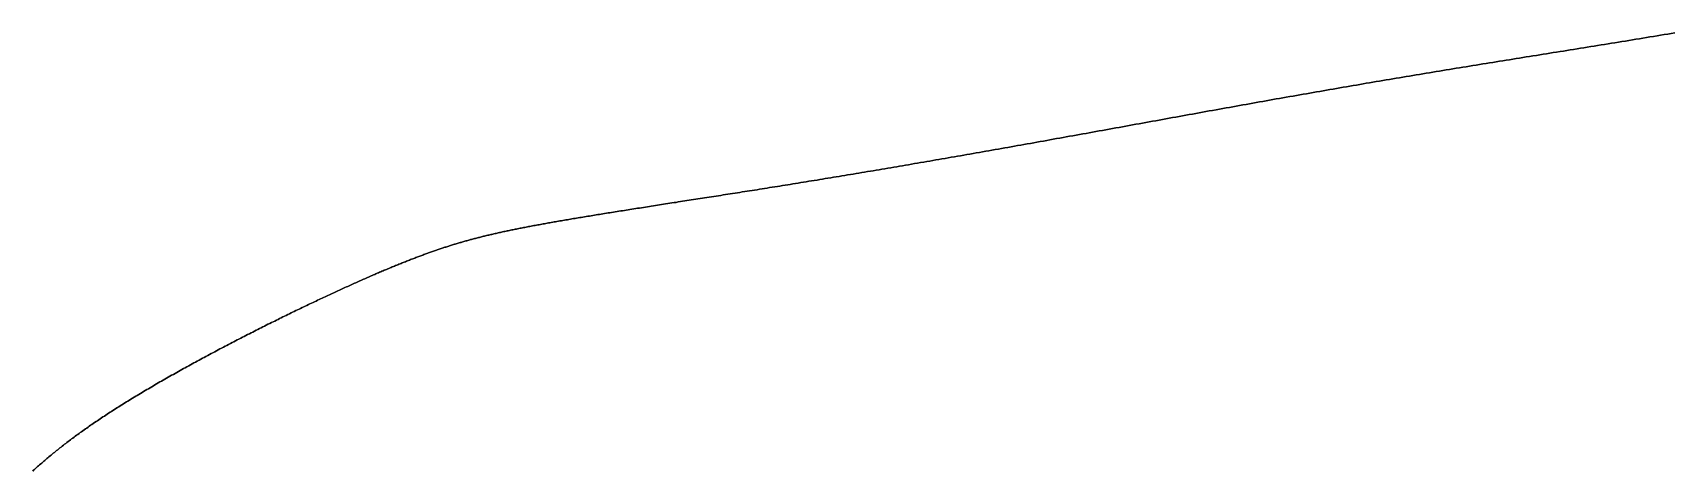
# Model space of a CAD drawing. Header units: inches. Extents: x 130170 to 284068, y 377793 to 804530.
# Drawn here: x 260305.6 to 260360.8, y 748996.7 to 749011.4 of the extents above; entities that cross this region are included whole.
import ezdxf

# ---------------------------------------------------------------- set-up
doc = ezdxf.new("R2010")
doc.units = ezdxf.units.IN
doc.header["$MEASUREMENT"] = 0
doc.layers.add('muni_il', color=7, linetype='Continuous')

msp = doc.modelspace()

# ---------------------------------------------------------------- linework, layer by layer
at = {"layer": 'muni_il'}
for points in [[(260305.608, 748996.686), (260305.641, 748996.716), (260305.674, 748996.746), (260305.708, 748996.776), (260305.741, 748996.807), (260305.775, 748996.837), (260305.809, 748996.867), (260305.843, 748996.897), (260305.877, 748996.927), (260305.911, 748996.957), (260305.945, 748996.987), (260305.98, 748997.017), (260306.015, 748997.047), (260306.05, 748997.077), (260306.085, 748997.107), (260306.121, 748997.137), (260306.156, 748997.167), (260306.192, 748997.198), (260306.228, 748997.227), (260306.265, 748997.258), (260306.301, 748997.288), (260306.338, 748997.318), (260306.375, 748997.348), (260306.412, 748997.378), (260306.45, 748997.408), (260306.488, 748997.438), (260306.525, 748997.468), (260306.564, 748997.498), (260306.602, 748997.528), (260306.641, 748997.558), (260306.68, 748997.588), (260306.719, 748997.619), (260306.758, 748997.649), (260306.798, 748997.679), (260306.838, 748997.709), (260306.878, 748997.74), (260306.919, 748997.77), (260306.959, 748997.8), (260307, 748997.831), (260307.042, 748997.861), (260307.083, 748997.891), (260307.125, 748997.922), (260307.167, 748997.952), (260307.209, 748997.983), (260307.252, 748998.013), (260307.295, 748998.044), (260307.338, 748998.075), (260307.382, 748998.105), (260307.426, 748998.136), (260307.47, 748998.167), (260307.514, 748998.198), (260307.558, 748998.228), (260307.603, 748998.259), (260307.648, 748998.29), (260307.694, 748998.321), (260307.74, 748998.352), (260307.786, 748998.383), (260307.832, 748998.414), (260307.878, 748998.446), (260307.925, 748998.477), (260307.972, 748998.508), (260308.02, 748998.539), (260308.067, 748998.57), (260308.115, 748998.602), (260308.163, 748998.633), (260308.212, 748998.664), (260308.26, 748998.696), (260308.309, 748998.727), (260308.359, 748998.759), (260308.408, 748998.79), (260308.458, 748998.822), (260308.508, 748998.853), (260308.558, 748998.885), (260308.609, 748998.917), (260308.66, 748998.949), (260308.711, 748998.98), (260308.762, 748999.012), (260308.814, 748999.044), (260308.865, 748999.076), (260308.917, 748999.108), (260308.97, 748999.139), (260309.022, 748999.171), (260309.075, 748999.203), (260309.128, 748999.235), (260309.181, 748999.267), (260309.234, 748999.299), (260309.288, 748999.331), (260309.342, 748999.363), (260309.396, 748999.395), (260309.45, 748999.427), (260309.504, 748999.459), (260309.559, 748999.491), (260309.614, 748999.524), (260309.669, 748999.556), (260309.724, 748999.588), (260309.779, 748999.62), (260309.835, 748999.652), (260309.89, 748999.684), (260309.946, 748999.716), (260310.002, 748999.748), (260310.058, 748999.781), (260310.115, 748999.813), (260310.171, 748999.845), (260310.228, 748999.877), (260310.285, 748999.909), (260310.342, 748999.941), (260310.399, 748999.973), (260310.456, 749000.005), (260310.513, 749000.037), (260310.57, 749000.069), (260310.628, 749000.101), (260310.685, 749000.133), (260310.743, 749000.165), (260310.801, 749000.197), (260310.859, 749000.229), (260310.917, 749000.26), (260310.975, 749000.292), (260311.033, 749000.324), (260311.091, 749000.355), (260311.149, 749000.387), (260311.208, 749000.419), (260311.266, 749000.45), (260311.324, 749000.482), (260311.383, 749000.513), (260311.441, 749000.545), (260311.5, 749000.576), (260311.558, 749000.607), (260311.617, 749000.638), (260311.675, 749000.67), (260311.734, 749000.701), (260311.793, 749000.732), (260311.851, 749000.763), (260311.91, 749000.794), (260311.968, 749000.825), (260312.027, 749000.855), (260312.085, 749000.886), (260312.144, 749000.916), (260312.202, 749000.947), (260312.261, 749000.978), (260312.319, 749001.008), (260312.378, 749001.038), (260312.436, 749001.068), (260312.494, 749001.098), (260312.552, 749001.128), (260312.611, 749001.158), (260312.669, 749001.188), (260312.727, 749001.218), (260312.785, 749001.247), (260312.842, 749001.277), (260312.9, 749001.306), (260312.958, 749001.336), (260313.015, 749001.365), (260313.073, 749001.394), (260313.13, 749001.423), (260313.187, 749001.452), (260313.245, 749001.481), (260313.302, 749001.509), (260313.359, 749001.538), (260313.415, 749001.566), (260313.472, 749001.595), (260313.528, 749001.623), (260313.585, 749001.651), (260313.641, 749001.679), (260313.697, 749001.707), (260313.753, 749001.734), (260313.809, 749001.762), (260313.865, 749001.789), (260313.92, 749001.817), (260313.975, 749001.844), (260314.031, 749001.871), (260314.086, 749001.898), (260314.14, 749001.925), (260314.195, 749001.951), (260314.25, 749001.978), (260314.304, 749002.004), (260314.358, 749002.031), (260314.412, 749002.057), (260314.466, 749002.083), (260314.519, 749002.109), (260314.572, 749002.134), (260314.626, 749002.16), (260314.678, 749002.185), (260314.731, 749002.211), (260314.784, 749002.236), (260314.836, 749002.261), (260314.888, 749002.285), (260314.94, 749002.31), (260314.992, 749002.335), (260315.043, 749002.359), (260315.095, 749002.383), (260315.146, 749002.407), (260315.196, 749002.431), (260315.247, 749002.455), (260315.298, 749002.479), (260315.348, 749002.502), (260315.398, 749002.526), (260315.447, 749002.549), (260315.497, 749002.572), (260315.546, 749002.595), (260315.595, 749002.618), (260315.644, 749002.64), (260315.692, 749002.663), (260315.741, 749002.685), (260315.789, 749002.707), (260315.837, 749002.729), (260315.884, 749002.751), (260315.932, 749002.773), (260315.979, 749002.794), (260316.026, 749002.816), (260316.072, 749002.837), (260316.119, 749002.858), (260316.165, 749002.879), (260316.211, 749002.9), (260316.257, 749002.921), (260316.302, 749002.941), (260316.347, 749002.961), (260316.392, 749002.982), (260316.437, 749003.002), (260316.482, 749003.022), (260316.526, 749003.041), (260316.57, 749003.061), (260316.614, 749003.08), (260316.657, 749003.1), (260316.701, 749003.119), (260316.744, 749003.138), (260316.787, 749003.157), (260316.829, 749003.176), (260316.872, 749003.194), (260316.914, 749003.213), (260316.956, 749003.231), (260316.998, 749003.249), (260317.039, 749003.267), (260317.081, 749003.285), (260317.122, 749003.303), (260317.162, 749003.32), (260317.203, 749003.338), (260317.243, 749003.355), (260317.284, 749003.372), (260317.324, 749003.389), (260317.363, 749003.406), (260317.403, 749003.423), (260317.442, 749003.439), (260317.481, 749003.456), (260317.52, 749003.472), (260317.559, 749003.488), (260317.597, 749003.504), (260317.636, 749003.52), (260317.674, 749003.536), (260317.712, 749003.552), (260317.749, 749003.567), (260317.787, 749003.583), (260317.824, 749003.598), (260317.861, 749003.613), (260317.898, 749003.628), (260317.935, 749003.643), (260317.972, 749003.658), (260318.008, 749003.672), (260318.044, 749003.687), (260318.08, 749003.701), (260318.116, 749003.716), (260318.152, 749003.73), (260318.188, 749003.744), (260318.223, 749003.758), (260318.258, 749003.772), (260318.293, 749003.785), (260318.328, 749003.799), (260318.363, 749003.812), (260318.398, 749003.826), (260318.432, 749003.839), (260318.467, 749003.852), (260318.501, 749003.865), (260318.535, 749003.878), (260318.569, 749003.891), (260318.603, 749003.904), (260318.637, 749003.917), (260318.67, 749003.929), (260318.704, 749003.942), (260318.737, 749003.954), (260318.771, 749003.966), (260318.804, 749003.978), (260318.837, 749003.99), (260318.87, 749004.002), (260318.903, 749004.014), (260318.935, 749004.026), (260318.968, 749004.037), (260319.001, 749004.049), (260319.033, 749004.061), (260319.066, 749004.072), (260319.098, 749004.083), (260319.131, 749004.095), (260319.163, 749004.106), (260319.195, 749004.117), (260319.227, 749004.128), (260319.259, 749004.139), (260319.292, 749004.15), (260319.324, 749004.16), (260319.355, 749004.171), (260319.387, 749004.182), (260319.419, 749004.192), (260319.451, 749004.202), (260319.483, 749004.213), (260319.515, 749004.223), (260319.547, 749004.233), (260319.578, 749004.243), (260319.61, 749004.254), (260319.642, 749004.264), (260319.674, 749004.274), (260319.706, 749004.284), (260319.738, 749004.293), (260319.769, 749004.303), (260319.801, 749004.313), (260319.833, 749004.322), (260319.865, 749004.332), (260319.897, 749004.342), (260319.929, 749004.351), (260319.961, 749004.36), (260319.993, 749004.37), (260320.025, 749004.379), (260320.057, 749004.389), (260320.089, 749004.398), (260320.121, 749004.407), (260320.154, 749004.416), (260320.186, 749004.425), (260320.218, 749004.434), (260320.251, 749004.443), (260320.283, 749004.452), (260320.316, 749004.461), (260320.349, 749004.47), (260320.382, 749004.479), (260320.415, 749004.488), (260320.447, 749004.496), (260320.481, 749004.505), (260320.514, 749004.514), (260320.547, 749004.522), (260320.581, 749004.531), (260320.614, 749004.54), (260320.648, 749004.548), (260320.682, 749004.557), (260320.715, 749004.565), (260320.749, 749004.574), (260320.784, 749004.582), (260320.818, 749004.591), (260320.852, 749004.599), (260320.887, 749004.607), (260320.922, 749004.616), (260320.957, 749004.624), (260320.992, 749004.632), (260321.027, 749004.64), (260321.062, 749004.649), (260321.098, 749004.657), (260321.134, 749004.665), (260321.17, 749004.673), (260321.206, 749004.682), (260321.242, 749004.69), (260321.278, 749004.698), (260321.315, 749004.706), (260321.352, 749004.714), (260321.389, 749004.722), (260321.426, 749004.731), (260321.463, 749004.739), (260321.501, 749004.747), (260321.539, 749004.755), (260321.577, 749004.763), (260321.615, 749004.771), (260321.654, 749004.779), (260321.692, 749004.787), (260321.731, 749004.795), (260321.77, 749004.803), (260321.81, 749004.811), (260321.849, 749004.819), (260321.889, 749004.828), (260321.929, 749004.836), (260321.97, 749004.844), (260322.01, 749004.852), (260322.051, 749004.86), (260322.092, 749004.868), (260322.133, 749004.876), (260322.175, 749004.884), (260322.217, 749004.892), (260322.259, 749004.9), (260322.301, 749004.908), (260322.344, 749004.917), (260322.387, 749004.925), (260322.43, 749004.933), (260322.473, 749004.941), (260322.517, 749004.949), (260322.561, 749004.957), (260322.605, 749004.966), (260322.65, 749004.974), (260322.695, 749004.982), (260322.74, 749004.99), (260322.785, 749004.998), (260322.831, 749005.007), (260322.877, 749005.015), (260322.923, 749005.023), (260322.97, 749005.032), (260323.017, 749005.04), (260323.064, 749005.048), (260323.111, 749005.057), (260323.159, 749005.065), (260323.207, 749005.073), (260323.255, 749005.082), (260323.304, 749005.09), (260323.353, 749005.099), (260323.402, 749005.107), (260323.452, 749005.116), (260323.502, 749005.125), (260323.552, 749005.133), (260323.603, 749005.142), (260323.654, 749005.15), (260323.705, 749005.159), (260323.757, 749005.168), (260323.809, 749005.176), (260323.861, 749005.185), (260323.913, 749005.194), (260323.966, 749005.203), (260324.02, 749005.212), (260324.073, 749005.22), (260324.127, 749005.229), (260324.181, 749005.238), (260324.236, 749005.247), (260324.291, 749005.256), (260324.346, 749005.265), (260324.401, 749005.274), (260324.457, 749005.283), (260324.513, 749005.293), (260324.57, 749005.302), (260324.627, 749005.311), (260324.684, 749005.32), (260324.742, 749005.329), (260324.8, 749005.339), (260324.858, 749005.348), (260324.917, 749005.358), (260324.976, 749005.367), (260325.035, 749005.376), (260325.095, 749005.386), (260325.155, 749005.396), (260325.215, 749005.405), (260325.276, 749005.415), (260325.337, 749005.424), (260325.399, 749005.434), (260325.461, 749005.444), (260325.523, 749005.454), (260325.585, 749005.464), (260325.648, 749005.473), (260325.711, 749005.483), (260325.775, 749005.493), (260325.839, 749005.503), (260325.903, 749005.513), (260325.968, 749005.524), (260326.033, 749005.534), (260326.098, 749005.544), (260326.164, 749005.554), (260326.23, 749005.564), (260326.296, 749005.575), (260326.363, 749005.585), (260326.43, 749005.596), (260326.498, 749005.606), (260326.566, 749005.617), (260326.634, 749005.627), (260326.703, 749005.638), (260326.771, 749005.649), (260326.841, 749005.66), (260326.91, 749005.67), (260326.98, 749005.681), (260327.051, 749005.692), (260327.122, 749005.703), (260327.193, 749005.714), (260327.264, 749005.725), (260327.336, 749005.737), (260327.408, 749005.748), (260327.481, 749005.759), (260327.553, 749005.77), (260327.627, 749005.782), (260327.7, 749005.793), (260327.774, 749005.805), (260327.849, 749005.816), (260327.923, 749005.828), (260327.998, 749005.839), (260328.074, 749005.851), (260328.149, 749005.863), (260328.225, 749005.875), (260328.302, 749005.887), (260328.379, 749005.899), (260328.456, 749005.911), (260328.533, 749005.923), (260328.611, 749005.935), (260328.689, 749005.947), (260328.768, 749005.959), (260328.847, 749005.972), (260328.926, 749005.984), (260329.006, 749005.997), (260329.086, 749006.009), (260329.166, 749006.022), (260329.247, 749006.035), (260329.328, 749006.047), (260329.409, 749006.06), (260329.491, 749006.073), (260329.573, 749006.086), (260329.655, 749006.099), (260329.738, 749006.112), (260329.821, 749006.125), (260329.905, 749006.138), (260329.988, 749006.151), (260330.072, 749006.165), (260330.157, 749006.178), (260330.242, 749006.192), (260330.327, 749006.205), (260330.412, 749006.219), (260330.498, 749006.233), (260330.584, 749006.246), (260330.671, 749006.26), (260330.758, 749006.274), (260330.845, 749006.288), (260330.932, 749006.302), (260331.02, 749006.316), (260331.108, 749006.33), (260331.197, 749006.345), (260331.285, 749006.359), (260331.375, 749006.373), (260331.464, 749006.388), (260331.554, 749006.402), (260331.644, 749006.417), (260331.734, 749006.432), (260331.825, 749006.446), (260331.916, 749006.461), (260332.007, 749006.476), (260332.099, 749006.491), (260332.191, 749006.506), (260332.283, 749006.521), (260332.376, 749006.536), (260332.469, 749006.552), (260332.562, 749006.567), (260332.656, 749006.582), (260332.75, 749006.598), (260332.844, 749006.613), (260332.938, 749006.629), (260333.033, 749006.645), (260333.128, 749006.66), (260333.224, 749006.676), (260333.319, 749006.692), (260333.415, 749006.708), (260333.511, 749006.724), (260333.608, 749006.741), (260333.705, 749006.757), (260333.802, 749006.773), (260333.899, 749006.789), (260333.997, 749006.806), (260334.095, 749006.822), (260334.193, 749006.839), (260334.292, 749006.855), (260334.39, 749006.872), (260334.49, 749006.889), (260334.589, 749006.906), (260334.689, 749006.923), (260334.788, 749006.94), (260334.889, 749006.957), (260334.989, 749006.974), (260335.089, 749006.991), (260335.19, 749007.008), (260335.292, 749007.026), (260335.393, 749007.043), (260335.495, 749007.06), (260335.597, 749007.078), (260335.699, 749007.095), (260335.801, 749007.113), (260335.904, 749007.131), (260336.007, 749007.149), (260336.11, 749007.167), (260336.213, 749007.184), (260336.317, 749007.202), (260336.421, 749007.22), (260336.525, 749007.239), (260336.629, 749007.257), (260336.733, 749007.275), (260336.838, 749007.293), (260336.943, 749007.311), (260337.048, 749007.33), (260337.153, 749007.348), (260337.259, 749007.367), (260337.365, 749007.385), (260337.471, 749007.404), (260337.577, 749007.423), (260337.683, 749007.442), (260337.79, 749007.46), (260337.896, 749007.479), (260338.003, 749007.498), (260338.11, 749007.517), (260338.218, 749007.536), (260338.325, 749007.555), (260338.433, 749007.574), (260338.541, 749007.593), (260338.649, 749007.613), (260338.757, 749007.632), (260338.865, 749007.651), (260338.973, 749007.67), (260339.082, 749007.69), (260339.191, 749007.709), (260339.3, 749007.729), (260339.409, 749007.748), (260339.518, 749007.768), (260339.627, 749007.787), (260339.737, 749007.807), (260339.846, 749007.827), (260339.956, 749007.846), (260340.066, 749007.866), (260340.176, 749007.886), (260340.286, 749007.906), (260340.396, 749007.926), (260340.507, 749007.945), (260340.617, 749007.965), (260340.728, 749007.985), (260340.839, 749008.005), (260340.949, 749008.025), (260341.06, 749008.045), (260341.171, 749008.066), (260341.282, 749008.086), (260341.394, 749008.106), (260341.505, 749008.126), (260341.616, 749008.146), (260341.728, 749008.166), (260341.839, 749008.186), (260341.951, 749008.207), (260342.063, 749008.227), (260342.174, 749008.247), (260342.286, 749008.267), (260342.398, 749008.288), (260342.51, 749008.308), (260342.622, 749008.328), (260342.734, 749008.349), (260342.847, 749008.369), (260342.959, 749008.389), (260343.071, 749008.41), (260343.183, 749008.43), (260343.296, 749008.45), (260343.408, 749008.471), (260343.521, 749008.491), (260343.633, 749008.511), (260343.746, 749008.532), (260343.858, 749008.552), (260343.971, 749008.573), (260344.083, 749008.593), (260344.196, 749008.613), (260344.309, 749008.634), (260344.421, 749008.654), (260344.534, 749008.674), (260344.647, 749008.695), (260344.759, 749008.715), (260344.872, 749008.736), (260344.985, 749008.756), (260345.098, 749008.776), (260345.21, 749008.797), (260345.323, 749008.817), (260345.436, 749008.837), (260345.549, 749008.858), (260345.662, 749008.878), (260345.774, 749008.898), (260345.887, 749008.918), (260346, 749008.939), (260346.113, 749008.959), (260346.225, 749008.979), (260346.338, 749008.999), (260346.451, 749009.019), (260346.564, 749009.039), (260346.676, 749009.059), (260346.789, 749009.08), (260346.902, 749009.1), (260347.014, 749009.12), (260347.127, 749009.14), (260347.24, 749009.16), (260347.352, 749009.18), (260347.465, 749009.2), (260347.577, 749009.22), (260347.69, 749009.24), (260347.802, 749009.259), (260347.915, 749009.279), (260348.027, 749009.299), (260348.14, 749009.319), (260348.252, 749009.339), (260348.365, 749009.358), (260348.477, 749009.378), (260348.589, 749009.398), (260348.702, 749009.417), (260348.814, 749009.437), (260348.926, 749009.456), (260349.038, 749009.476), (260349.151, 749009.495), (260349.263, 749009.515), (260349.375, 749009.534), (260349.487, 749009.554), (260349.599, 749009.573), (260349.711, 749009.593), (260349.823, 749009.612), (260349.935, 749009.631), (260350.047, 749009.65), (260350.159, 749009.67), (260350.271, 749009.689), (260350.383, 749009.708), (260350.495, 749009.727), (260350.607, 749009.746), (260350.719, 749009.765), (260350.831, 749009.784), (260350.942, 749009.803), (260351.054, 749009.822), (260351.166, 749009.841), (260351.278, 749009.86), (260351.39, 749009.878), (260351.502, 749009.897), (260351.613, 749009.916), (260351.725, 749009.935), (260351.837, 749009.954), (260351.949, 749009.972), (260352.061, 749009.991), (260352.172, 749010.01), (260352.284, 749010.028), (260352.396, 749010.047), (260352.508, 749010.065), (260352.619, 749010.084), (260352.731, 749010.102), (260352.843, 749010.121), (260352.955, 749010.139), (260353.067, 749010.158), (260353.179, 749010.176), (260353.291, 749010.194), (260353.402, 749010.213), (260353.514, 749010.231), (260353.626, 749010.249), (260353.738, 749010.268), (260353.85, 749010.286), (260353.963, 749010.304), (260354.075, 749010.322), (260354.187, 749010.34), (260354.299, 749010.359), (260354.411, 749010.377), (260354.524, 749010.395), (260354.636, 749010.413), (260354.748, 749010.431), (260354.861, 749010.45), (260354.973, 749010.468), (260355.086, 749010.486), (260355.199, 749010.504), (260355.312, 749010.522), (260355.424, 749010.54), (260355.537, 749010.558), (260355.65, 749010.577), (260355.763, 749010.595), (260355.877, 749010.613), (260355.99, 749010.631), (260356.103, 749010.649), (260356.217, 749010.667), (260356.33, 749010.685), (260356.444, 749010.704), (260356.558, 749010.722), (260356.672, 749010.74), (260356.786, 749010.758), (260356.9, 749010.777), (260357.014, 749010.795), (260357.129, 749010.813), (260357.243, 749010.831), (260357.358, 749010.85), (260357.473, 749010.868), (260357.588, 749010.887), (260357.703, 749010.905), (260357.818, 749010.924), (260357.933, 749010.942), (260358.049, 749010.961), (260358.165, 749010.979), (260358.281, 749010.998), (260358.397, 749011.017), (260358.513, 749011.036), (260358.629, 749011.054), (260358.746, 749011.073), (260358.863, 749011.092), (260358.98, 749011.111), (260359.097, 749011.13), (260359.214, 749011.149), (260359.332, 749011.168), (260359.45, 749011.188), (260359.568, 749011.207), (260359.686, 749011.226), (260359.804, 749011.246), (260359.923, 749011.265), (260360.042, 749011.285), (260360.161, 749011.305), (260360.28, 749011.324), (260360.4, 749011.344), (260360.519, 749011.364), (260360.639, 749011.384), (260360.76, 749011.404), (260360.88, 749011.424)], [(260360.88, 749011.424), (260360.76, 749011.404), (260360.639, 749011.384), (260360.519, 749011.364), (260360.4, 749011.344), (260360.28, 749011.324), (260360.161, 749011.305), (260360.042, 749011.285), (260359.923, 749011.265), (260359.804, 749011.246), (260359.686, 749011.226), (260359.568, 749011.207), (260359.45, 749011.188), (260359.332, 749011.168), (260359.214, 749011.149), (260359.097, 749011.13), (260358.98, 749011.111), (260358.863, 749011.092), (260358.746, 749011.073), (260358.629, 749011.054), (260358.513, 749011.036), (260358.397, 749011.017), (260358.281, 749010.998), (260358.165, 749010.979), (260358.049, 749010.961), (260357.933, 749010.942), (260357.818, 749010.924), (260357.703, 749010.905), (260357.588, 749010.887), (260357.473, 749010.868), (260357.358, 749010.85), (260357.243, 749010.831), (260357.129, 749010.813), (260357.014, 749010.795), (260356.9, 749010.777), (260356.786, 749010.758), (260356.672, 749010.74), (260356.558, 749010.722), (260356.444, 749010.704), (260356.33, 749010.685), (260356.217, 749010.667), (260356.103, 749010.649), (260355.99, 749010.631), (260355.877, 749010.613), (260355.763, 749010.595), (260355.65, 749010.577), (260355.537, 749010.558), (260355.424, 749010.54), (260355.312, 749010.522), (260355.199, 749010.504), (260355.086, 749010.486), (260354.973, 749010.468), (260354.861, 749010.45), (260354.748, 749010.431), (260354.636, 749010.413), (260354.524, 749010.395), (260354.411, 749010.377), (260354.299, 749010.359), (260354.187, 749010.34), (260354.075, 749010.322), (260353.963, 749010.304), (260353.85, 749010.286), (260353.738, 749010.268), (260353.626, 749010.249), (260353.514, 749010.231), (260353.402, 749010.213), (260353.291, 749010.194), (260353.179, 749010.176), (260353.067, 749010.158), (260352.955, 749010.139), (260352.843, 749010.121), (260352.731, 749010.102), (260352.619, 749010.084), (260352.508, 749010.065), (260352.396, 749010.047), (260352.284, 749010.028), (260352.172, 749010.01), (260352.061, 749009.991), (260351.949, 749009.972), (260351.837, 749009.954), (260351.725, 749009.935), (260351.613, 749009.916), (260351.502, 749009.897), (260351.39, 749009.878), (260351.278, 749009.86), (260351.166, 749009.841), (260351.054, 749009.822), (260350.942, 749009.803), (260350.831, 749009.784), (260350.719, 749009.765), (260350.607, 749009.746), (260350.495, 749009.727), (260350.383, 749009.708), (260350.271, 749009.689), (260350.159, 749009.67), (260350.047, 749009.65), (260349.935, 749009.631), (260349.823, 749009.612), (260349.711, 749009.593), (260349.599, 749009.573), (260349.487, 749009.554), (260349.375, 749009.534), (260349.263, 749009.515), (260349.151, 749009.495), (260349.038, 749009.476), (260348.926, 749009.456), (260348.814, 749009.437), (260348.702, 749009.417), (260348.589, 749009.398), (260348.477, 749009.378), (260348.365, 749009.358), (260348.252, 749009.339), (260348.14, 749009.319), (260348.027, 749009.299), (260347.915, 749009.279), (260347.802, 749009.259), (260347.69, 749009.24), (260347.577, 749009.22), (260347.465, 749009.2), (260347.352, 749009.18), (260347.24, 749009.16), (260347.127, 749009.14), (260347.014, 749009.12), (260346.902, 749009.1), (260346.789, 749009.08), (260346.676, 749009.059), (260346.564, 749009.039), (260346.451, 749009.019), (260346.338, 749008.999), (260346.225, 749008.979), (260346.113, 749008.959), (260346, 749008.939), (260345.887, 749008.918), (260345.774, 749008.898), (260345.662, 749008.878), (260345.549, 749008.858), (260345.436, 749008.837), (260345.323, 749008.817), (260345.21, 749008.797), (260345.098, 749008.776), (260344.985, 749008.756), (260344.872, 749008.736), (260344.759, 749008.715), (260344.647, 749008.695), (260344.534, 749008.674), (260344.421, 749008.654), (260344.309, 749008.634), (260344.196, 749008.613), (260344.083, 749008.593), (260343.971, 749008.573), (260343.858, 749008.552), (260343.746, 749008.532), (260343.633, 749008.511), (260343.521, 749008.491), (260343.408, 749008.471), (260343.296, 749008.45), (260343.183, 749008.43), (260343.071, 749008.41), (260342.959, 749008.389), (260342.847, 749008.369), (260342.734, 749008.349), (260342.622, 749008.328), (260342.51, 749008.308), (260342.398, 749008.288), (260342.286, 749008.267), (260342.174, 749008.247), (260342.063, 749008.227), (260341.951, 749008.207), (260341.839, 749008.186), (260341.728, 749008.166), (260341.616, 749008.146), (260341.505, 749008.126), (260341.394, 749008.106), (260341.282, 749008.086), (260341.171, 749008.066), (260341.06, 749008.045), (260340.949, 749008.025), (260340.839, 749008.005), (260340.728, 749007.985), (260340.617, 749007.965), (260340.507, 749007.945), (260340.396, 749007.926), (260340.286, 749007.906), (260340.176, 749007.886), (260340.066, 749007.866), (260339.956, 749007.846), (260339.846, 749007.827), (260339.737, 749007.807), (260339.627, 749007.787), (260339.518, 749007.768), (260339.409, 749007.748), (260339.3, 749007.729), (260339.191, 749007.709), (260339.082, 749007.69), (260338.973, 749007.67), (260338.865, 749007.651), (260338.757, 749007.632), (260338.649, 749007.613), (260338.541, 749007.593), (260338.433, 749007.574), (260338.325, 749007.555), (260338.218, 749007.536), (260338.11, 749007.517), (260338.003, 749007.498), (260337.896, 749007.479), (260337.79, 749007.46), (260337.683, 749007.442), (260337.577, 749007.423), (260337.471, 749007.404), (260337.365, 749007.385), (260337.259, 749007.367), (260337.153, 749007.348), (260337.048, 749007.33), (260336.943, 749007.311), (260336.838, 749007.293), (260336.733, 749007.275), (260336.629, 749007.257), (260336.525, 749007.239), (260336.421, 749007.22), (260336.317, 749007.202), (260336.213, 749007.184), (260336.11, 749007.167), (260336.007, 749007.149), (260335.904, 749007.131), (260335.801, 749007.113), (260335.699, 749007.095), (260335.597, 749007.078), (260335.495, 749007.06), (260335.393, 749007.043), (260335.292, 749007.026), (260335.19, 749007.008), (260335.089, 749006.991), (260334.989, 749006.974), (260334.889, 749006.957), (260334.788, 749006.94), (260334.689, 749006.923), (260334.589, 749006.906), (260334.49, 749006.889), (260334.39, 749006.872), (260334.292, 749006.855), (260334.193, 749006.839), (260334.095, 749006.822), (260333.997, 749006.806), (260333.899, 749006.789), (260333.802, 749006.773), (260333.705, 749006.757), (260333.608, 749006.741), (260333.511, 749006.724), (260333.415, 749006.708), (260333.319, 749006.692), (260333.224, 749006.676), (260333.128, 749006.66), (260333.033, 749006.645), (260332.938, 749006.629), (260332.844, 749006.613), (260332.75, 749006.598), (260332.656, 749006.582), (260332.562, 749006.567), (260332.469, 749006.552), (260332.376, 749006.536), (260332.283, 749006.521), (260332.191, 749006.506), (260332.099, 749006.491), (260332.007, 749006.476), (260331.916, 749006.461), (260331.825, 749006.446), (260331.734, 749006.432), (260331.644, 749006.417), (260331.554, 749006.402), (260331.464, 749006.388), (260331.375, 749006.373), (260331.285, 749006.359), (260331.197, 749006.345), (260331.108, 749006.33), (260331.02, 749006.316), (260330.932, 749006.302), (260330.845, 749006.288), (260330.758, 749006.274), (260330.671, 749006.26), (260330.584, 749006.246), (260330.498, 749006.233), (260330.412, 749006.219), (260330.327, 749006.205), (260330.242, 749006.192), (260330.157, 749006.178), (260330.072, 749006.165), (260329.988, 749006.151), (260329.905, 749006.138), (260329.821, 749006.125), (260329.738, 749006.112), (260329.655, 749006.099), (260329.573, 749006.086), (260329.491, 749006.073), (260329.409, 749006.06), (260329.328, 749006.047), (260329.247, 749006.035), (260329.166, 749006.022), (260329.086, 749006.009), (260329.006, 749005.997), (260328.926, 749005.984), (260328.847, 749005.972), (260328.768, 749005.959), (260328.689, 749005.947), (260328.611, 749005.935), (260328.533, 749005.923), (260328.456, 749005.911), (260328.379, 749005.899), (260328.302, 749005.887), (260328.225, 749005.875), (260328.149, 749005.863), (260328.074, 749005.851), (260327.998, 749005.839), (260327.923, 749005.828), (260327.849, 749005.816), (260327.774, 749005.805), (260327.7, 749005.793), (260327.627, 749005.782), (260327.553, 749005.77), (260327.481, 749005.759), (260327.408, 749005.748), (260327.336, 749005.737), (260327.264, 749005.725), (260327.193, 749005.714), (260327.122, 749005.703), (260327.051, 749005.692), (260326.98, 749005.681), (260326.91, 749005.67), (260326.841, 749005.66), (260326.771, 749005.649), (260326.703, 749005.638), (260326.634, 749005.627), (260326.566, 749005.617), (260326.498, 749005.606), (260326.43, 749005.596), (260326.363, 749005.585), (260326.296, 749005.575), (260326.23, 749005.564), (260326.164, 749005.554), (260326.098, 749005.544), (260326.033, 749005.534), (260325.968, 749005.524), (260325.903, 749005.513), (260325.839, 749005.503), (260325.775, 749005.493), (260325.711, 749005.483), (260325.648, 749005.473), (260325.585, 749005.464), (260325.523, 749005.454), (260325.461, 749005.444), (260325.399, 749005.434), (260325.337, 749005.424), (260325.276, 749005.415), (260325.215, 749005.405), (260325.155, 749005.396), (260325.095, 749005.386), (260325.035, 749005.376), (260324.976, 749005.367), (260324.917, 749005.358), (260324.858, 749005.348), (260324.8, 749005.339), (260324.742, 749005.329), (260324.684, 749005.32), (260324.627, 749005.311), (260324.57, 749005.302), (260324.513, 749005.293), (260324.457, 749005.283), (260324.401, 749005.274), (260324.346, 749005.265), (260324.291, 749005.256), (260324.236, 749005.247), (260324.181, 749005.238), (260324.127, 749005.229), (260324.073, 749005.22), (260324.02, 749005.212), (260323.966, 749005.203), (260323.913, 749005.194), (260323.861, 749005.185), (260323.809, 749005.176), (260323.757, 749005.168), (260323.705, 749005.159), (260323.654, 749005.15), (260323.603, 749005.142), (260323.552, 749005.133), (260323.502, 749005.125), (260323.452, 749005.116), (260323.402, 749005.107), (260323.353, 749005.099), (260323.304, 749005.09), (260323.255, 749005.082), (260323.207, 749005.073), (260323.159, 749005.065), (260323.111, 749005.057), (260323.064, 749005.048), (260323.017, 749005.04), (260322.97, 749005.032), (260322.923, 749005.023), (260322.877, 749005.015), (260322.831, 749005.007), (260322.785, 749004.998), (260322.74, 749004.99), (260322.695, 749004.982), (260322.65, 749004.974), (260322.605, 749004.966), (260322.561, 749004.957), (260322.517, 749004.949), (260322.473, 749004.941), (260322.43, 749004.933), (260322.387, 749004.925), (260322.344, 749004.917), (260322.301, 749004.908), (260322.259, 749004.9), (260322.217, 749004.892), (260322.175, 749004.884), (260322.133, 749004.876), (260322.092, 749004.868), (260322.051, 749004.86), (260322.01, 749004.852), (260321.97, 749004.844), (260321.929, 749004.836), (260321.889, 749004.828), (260321.849, 749004.819), (260321.81, 749004.811), (260321.77, 749004.803), (260321.731, 749004.795), (260321.692, 749004.787), (260321.654, 749004.779), (260321.615, 749004.771), (260321.577, 749004.763), (260321.539, 749004.755), (260321.501, 749004.747), (260321.463, 749004.739), (260321.426, 749004.731), (260321.389, 749004.722), (260321.352, 749004.714), (260321.315, 749004.706), (260321.278, 749004.698), (260321.242, 749004.69), (260321.206, 749004.682), (260321.17, 749004.673), (260321.134, 749004.665), (260321.098, 749004.657), (260321.062, 749004.649), (260321.027, 749004.64), (260320.992, 749004.632), (260320.957, 749004.624), (260320.922, 749004.616), (260320.887, 749004.607), (260320.852, 749004.599), (260320.818, 749004.591), (260320.784, 749004.582), (260320.749, 749004.574), (260320.715, 749004.565), (260320.682, 749004.557), (260320.648, 749004.548), (260320.614, 749004.54), (260320.581, 749004.531), (260320.547, 749004.522), (260320.514, 749004.514), (260320.481, 749004.505), (260320.447, 749004.496), (260320.415, 749004.488), (260320.382, 749004.479), (260320.349, 749004.47), (260320.316, 749004.461), (260320.283, 749004.452), (260320.251, 749004.443), (260320.218, 749004.434), (260320.186, 749004.425), (260320.154, 749004.416), (260320.121, 749004.407), (260320.089, 749004.398), (260320.057, 749004.389), (260320.025, 749004.379), (260319.993, 749004.37), (260319.961, 749004.36), (260319.929, 749004.351), (260319.897, 749004.342), (260319.865, 749004.332), (260319.833, 749004.322), (260319.801, 749004.313), (260319.769, 749004.303), (260319.738, 749004.293), (260319.706, 749004.284), (260319.674, 749004.274), (260319.642, 749004.264), (260319.61, 749004.254), (260319.578, 749004.243), (260319.547, 749004.233), (260319.515, 749004.223), (260319.483, 749004.213), (260319.451, 749004.202), (260319.419, 749004.192), (260319.387, 749004.182), (260319.355, 749004.171), (260319.324, 749004.16), (260319.292, 749004.15), (260319.259, 749004.139), (260319.227, 749004.128), (260319.195, 749004.117), (260319.163, 749004.106), (260319.131, 749004.095), (260319.098, 749004.083), (260319.066, 749004.072), (260319.033, 749004.061), (260319.001, 749004.049), (260318.968, 749004.037), (260318.935, 749004.026), (260318.903, 749004.014), (260318.87, 749004.002), (260318.837, 749003.99), (260318.804, 749003.978), (260318.771, 749003.966), (260318.737, 749003.954), (260318.704, 749003.942), (260318.67, 749003.929), (260318.637, 749003.917), (260318.603, 749003.904), (260318.569, 749003.891), (260318.535, 749003.878), (260318.501, 749003.865), (260318.467, 749003.852), (260318.432, 749003.839), (260318.398, 749003.826), (260318.363, 749003.812), (260318.328, 749003.799), (260318.293, 749003.785), (260318.258, 749003.772), (260318.223, 749003.758), (260318.188, 749003.744), (260318.152, 749003.73), (260318.116, 749003.716), (260318.08, 749003.701), (260318.044, 749003.687), (260318.008, 749003.672), (260317.972, 749003.658), (260317.935, 749003.643), (260317.898, 749003.628), (260317.861, 749003.613), (260317.824, 749003.598), (260317.787, 749003.583), (260317.749, 749003.567), (260317.712, 749003.552), (260317.674, 749003.536), (260317.636, 749003.52), (260317.597, 749003.504), (260317.559, 749003.488), (260317.52, 749003.472), (260317.481, 749003.456), (260317.442, 749003.439), (260317.403, 749003.423), (260317.363, 749003.406), (260317.324, 749003.389), (260317.284, 749003.372), (260317.243, 749003.355), (260317.203, 749003.338), (260317.162, 749003.32), (260317.122, 749003.303), (260317.081, 749003.285), (260317.039, 749003.267), (260316.998, 749003.249), (260316.956, 749003.231), (260316.914, 749003.213), (260316.872, 749003.194), (260316.829, 749003.176), (260316.787, 749003.157), (260316.744, 749003.138), (260316.701, 749003.119), (260316.657, 749003.1), (260316.614, 749003.08), (260316.57, 749003.061), (260316.526, 749003.041), (260316.482, 749003.022), (260316.437, 749003.002), (260316.392, 749002.982), (260316.347, 749002.961), (260316.302, 749002.941), (260316.257, 749002.921), (260316.211, 749002.9), (260316.165, 749002.879), (260316.119, 749002.858), (260316.072, 749002.837), (260316.026, 749002.816), (260315.979, 749002.794), (260315.932, 749002.773), (260315.884, 749002.751), (260315.837, 749002.729), (260315.789, 749002.707), (260315.741, 749002.685), (260315.692, 749002.663), (260315.644, 749002.64), (260315.595, 749002.618), (260315.546, 749002.595), (260315.497, 749002.572), (260315.447, 749002.549), (260315.398, 749002.526), (260315.348, 749002.502), (260315.298, 749002.479), (260315.247, 749002.455), (260315.196, 749002.431), (260315.146, 749002.407), (260315.095, 749002.383), (260315.043, 749002.359), (260314.992, 749002.335), (260314.94, 749002.31), (260314.888, 749002.285), (260314.836, 749002.261), (260314.784, 749002.236), (260314.731, 749002.211), (260314.678, 749002.185), (260314.626, 749002.16), (260314.572, 749002.134), (260314.519, 749002.109), (260314.466, 749002.083), (260314.412, 749002.057), (260314.358, 749002.031), (260314.304, 749002.004), (260314.25, 749001.978), (260314.195, 749001.951), (260314.14, 749001.925), (260314.086, 749001.898), (260314.031, 749001.871), (260313.975, 749001.844), (260313.92, 749001.817), (260313.865, 749001.789), (260313.809, 749001.762), (260313.753, 749001.734), (260313.697, 749001.707), (260313.641, 749001.679), (260313.585, 749001.651), (260313.528, 749001.623), (260313.472, 749001.595), (260313.415, 749001.566), (260313.359, 749001.538), (260313.302, 749001.509), (260313.245, 749001.481), (260313.187, 749001.452), (260313.13, 749001.423), (260313.073, 749001.394), (260313.015, 749001.365), (260312.958, 749001.336), (260312.9, 749001.306), (260312.842, 749001.277), (260312.785, 749001.247), (260312.727, 749001.218), (260312.669, 749001.188), (260312.611, 749001.158), (260312.552, 749001.128), (260312.494, 749001.098), (260312.436, 749001.068), (260312.378, 749001.038), (260312.319, 749001.008), (260312.261, 749000.978), (260312.202, 749000.947), (260312.144, 749000.916), (260312.085, 749000.886), (260312.027, 749000.855), (260311.968, 749000.825), (260311.91, 749000.794), (260311.851, 749000.763), (260311.793, 749000.732), (260311.734, 749000.701), (260311.675, 749000.67), (260311.617, 749000.638), (260311.558, 749000.607), (260311.5, 749000.576), (260311.441, 749000.545), (260311.383, 749000.513), (260311.324, 749000.482), (260311.266, 749000.45), (260311.208, 749000.419), (260311.149, 749000.387), (260311.091, 749000.355), (260311.033, 749000.324), (260310.975, 749000.292), (260310.917, 749000.26), (260310.859, 749000.229), (260310.801, 749000.197), (260310.743, 749000.165), (260310.685, 749000.133), (260310.628, 749000.101), (260310.57, 749000.069), (260310.513, 749000.037), (260310.456, 749000.005), (260310.399, 748999.973), (260310.342, 748999.941), (260310.285, 748999.909), (260310.228, 748999.877), (260310.171, 748999.845), (260310.115, 748999.813), (260310.058, 748999.781), (260310.002, 748999.748), (260309.946, 748999.716), (260309.89, 748999.684), (260309.835, 748999.652), (260309.779, 748999.62), (260309.724, 748999.588), (260309.669, 748999.556), (260309.614, 748999.524), (260309.559, 748999.491), (260309.504, 748999.459), (260309.45, 748999.427), (260309.396, 748999.395), (260309.342, 748999.363), (260309.288, 748999.331), (260309.234, 748999.299), (260309.181, 748999.267), (260309.128, 748999.235), (260309.075, 748999.203), (260309.022, 748999.171), (260308.97, 748999.139), (260308.917, 748999.108), (260308.865, 748999.076), (260308.814, 748999.044), (260308.762, 748999.012), (260308.711, 748998.98), (260308.66, 748998.949), (260308.609, 748998.917), (260308.558, 748998.885), (260308.508, 748998.853), (260308.458, 748998.822), (260308.408, 748998.79), (260308.359, 748998.759), (260308.309, 748998.727), (260308.26, 748998.696), (260308.212, 748998.664), (260308.163, 748998.633), (260308.115, 748998.602), (260308.067, 748998.57), (260308.02, 748998.539), (260307.972, 748998.508), (260307.925, 748998.477), (260307.878, 748998.446), (260307.832, 748998.414), (260307.786, 748998.383), (260307.74, 748998.352), (260307.694, 748998.321), (260307.648, 748998.29), (260307.603, 748998.259), (260307.558, 748998.228), (260307.514, 748998.198), (260307.47, 748998.167), (260307.426, 748998.136), (260307.382, 748998.105), (260307.338, 748998.075), (260307.295, 748998.044), (260307.252, 748998.013), (260307.209, 748997.983), (260307.167, 748997.952), (260307.125, 748997.922), (260307.083, 748997.891), (260307.042, 748997.861), (260307, 748997.831), (260306.959, 748997.8), (260306.919, 748997.77), (260306.878, 748997.74), (260306.838, 748997.709), (260306.798, 748997.679), (260306.758, 748997.649), (260306.719, 748997.619), (260306.68, 748997.588), (260306.641, 748997.558), (260306.602, 748997.528), (260306.564, 748997.498), (260306.525, 748997.468), (260306.488, 748997.438), (260306.45, 748997.408), (260306.412, 748997.378), (260306.375, 748997.348), (260306.338, 748997.318), (260306.301, 748997.288), (260306.265, 748997.258), (260306.228, 748997.227), (260306.192, 748997.198), (260306.156, 748997.167), (260306.121, 748997.137), (260306.085, 748997.107), (260306.05, 748997.077), (260306.015, 748997.047), (260305.98, 748997.017), (260305.945, 748996.987), (260305.911, 748996.957), (260305.877, 748996.927), (260305.843, 748996.897), (260305.809, 748996.867), (260305.775, 748996.837), (260305.741, 748996.807), (260305.708, 748996.776), (260305.674, 748996.746), (260305.641, 748996.716), (260305.608, 748996.686)]]:
    msp.add_lwpolyline(points, dxfattribs=at)

doc.saveas('drawing.dxf')
